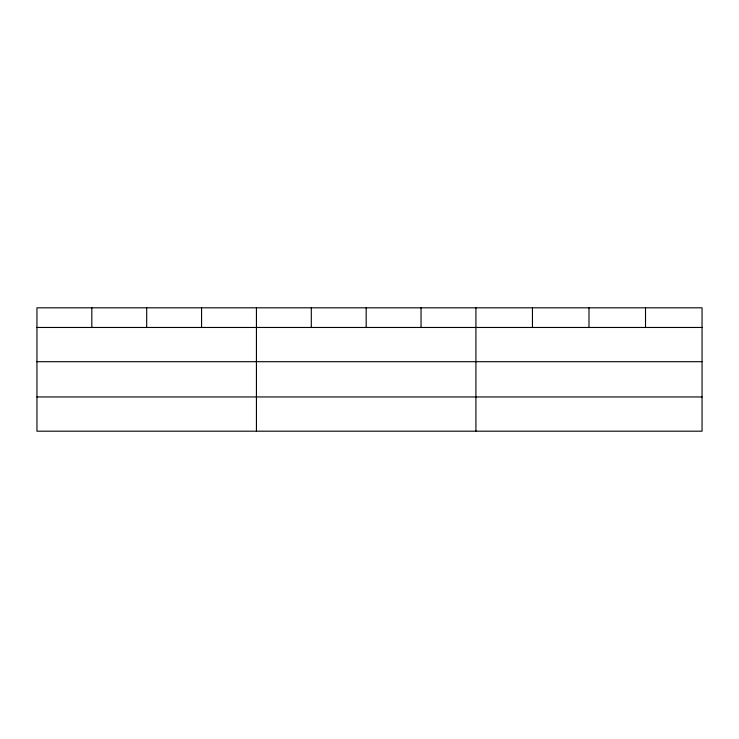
<?xml version="1.0" encoding="UTF-8"?>
<svg xmlns="http://www.w3.org/2000/svg" width="739" height="739" viewBox="0 0 739 739"><rect width="100%" height="100%" fill="white"/><g stroke="black" fill="none" stroke-linecap="round" stroke-linejoin="round"><path stroke-width="1.11" d="M702.05 361.694L702.05 307.812L36.95 307.812L36.95 431.188L702.05 431.188L702.05 361.694L36.95 361.694M36.95 327.469L702.05 327.469M36.95 396.954L702.05 396.954M645.516 307.812L645.516 327.469M588.983 307.812L588.983 327.469M532.449 307.812L532.449 327.469M475.916 307.812L475.916 431.188M421.045 307.812L421.045 327.469M366.174 307.812L366.174 327.469M311.304 307.812L311.304 327.469M256.433 307.812L256.433 431.188M201.562 307.812L201.562 327.469M146.691 307.812L146.691 327.469M91.821 307.812L91.821 327.469"/></g></svg>
